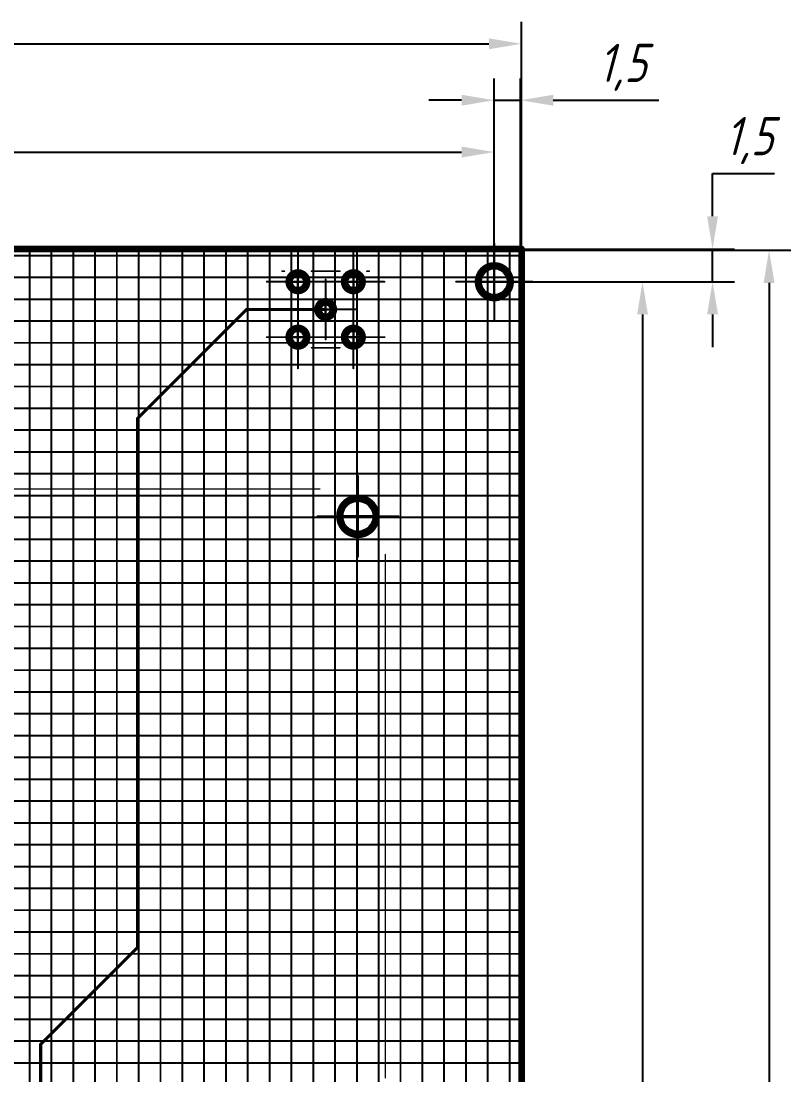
# Model space of a CAD drawing. Header units: millimetres. Extents: x 57 to 898, y 51 to 645.
# Drawn here: x 327.8 to 398.4, y 442.3 to 538.9 of the extents above; entities that cross this region are included whole.
import ezdxf

# ---------------------------------------------------------------- set-up
doc = ezdxf.new("R2010")
doc.units = ezdxf.units.MM
for name, color, linetype in [('Mechanical11', 56, 'Continuous'), ('Mechanical12', 56, 'Continuous'), ('Mechanical7', 56, 'Continuous'), ('Mechanical9', 56, 'Continuous')]:
    doc.layers.add(name, color=color, linetype=linetype)
doc.styles.add('GOST type A0', font='gost.TTF', dxfattribs={"oblique": 15, "height": 3.5})
doc.dimstyles.new('ГОСТ type A', dxfattribs={"dimtxt": 3.5, "dimasz": 3, "dimexe": 2, "dimexo": 0, "dimgap": 1, "dimtad": 1, "dimtoh": 1, "dimtxsty": 'GOST type A0', "dimcen": 0, "dimazin": 2, "dimtfac": 1, "dimtmove": 0, "dimatfit": 3, "dimfxl": 1, "dimarcsym": 0})

# ---------------------------------------------------------------- blocks, each defined once
blk = doc.blocks.new('*D82')
at = {"color": 0, "lineweight": -2, "transparency": 16777216}
for p, q in [((255.165, 515.023), (255.165, 528.912)), ((371.165, 515.023), (371.165, 528.912)), ((258.165, 526.912), (368.165, 526.912))]:
    blk.add_line(p, q, dxfattribs=at)
at = {"color": 0, "transparency": 16777216}
for points in [[(258.165, 527.412), (258.165, 526.412), (255.165, 526.912)], [(368.165, 527.412), (368.165, 526.412), (371.165, 526.912)]]:
    blk.add_solid(points, dxfattribs=at)
at = {"layer": 'Defpoints', "color": 0, "transparency": 16777216}
for p in [(371.165, 526.912), (255.165, 515.023), (371.165, 515.023)]:
    blk.add_point(p, dxfattribs=at)
at = {"color": 0, "transparency": 16777216, "insert": (313.165, 529.664), "char_height": 3.5, "attachment_point": 5, "style": 'GOST type A0'}
blk.add_mtext('115', dxfattribs=at)
blk = doc.blocks.new('*D83')
at = {"color": 0, "lineweight": -2, "transparency": 16777216}
for p, q in [((252.565, 517.873), (252.565, 538.832)), ((373.665, 518.023), (373.665, 538.832)), ((255.565, 536.832), (370.665, 536.832))]:
    blk.add_line(p, q, dxfattribs=at)
at = {"color": 0, "transparency": 16777216}
for points in [[(255.565, 537.332), (255.565, 536.332), (252.565, 536.832)], [(370.665, 537.332), (370.665, 536.332), (373.665, 536.832)]]:
    blk.add_solid(points, dxfattribs=at)
at = {"layer": 'Defpoints', "color": 0, "transparency": 16777216}
for p in [(373.665, 536.832), (252.565, 517.873), (373.665, 518.023)]:
    blk.add_point(p, dxfattribs=at)
at = {"color": 0, "transparency": 16777216, "insert": (313.772, 539.846), "char_height": 3.5, "attachment_point": 5, "style": 'GOST type A0'}
blk.add_mtext('120±0,1', dxfattribs=at)
blk = doc.blocks.new('*D84')
at = {"color": 0, "lineweight": -2, "transparency": 16777216}
for p, q in [((371.165, 515.023), (386.75, 515.023)), ((384.75, 512.023), (384.75, 343.023)), ((371.165, 340.023), (386.75, 340.023))]:
    blk.add_line(p, q, dxfattribs=at)
at = {"color": 0, "transparency": 16777216}
for points in [[(384.25, 512.023), (385.25, 512.023), (384.75, 515.023)], [(384.25, 343.023), (385.25, 343.023), (384.75, 340.023)]]:
    blk.add_solid(points, dxfattribs=at)
at = {"layer": 'Defpoints', "color": 0, "transparency": 16777216}
for p in [(371.165, 515.023), (371.165, 340.023), (384.75, 340.023)]:
    blk.add_point(p, dxfattribs=at)
at = {"color": 0, "transparency": 16777216, "insert": (381.999, 427.523), "char_height": 3.5, "attachment_point": 5, "rotation": 90, "style": 'GOST type A0'}
blk.add_mtext('175', dxfattribs=at)
blk = doc.blocks.new('*D85')
at = {"color": 0, "lineweight": -2, "transparency": 16777216}
for p, q in [((371.165, 515.023), (371.165, 533.66)), ((373.565, 515.023), (373.565, 533.66)), ((368.165, 531.66), (365.165, 531.66)), ((371.165, 531.66), (373.565, 531.66)), ((376.565, 531.66), (386.253, 531.66))]:
    blk.add_line(p, q, dxfattribs=at)
at = {"color": 0, "transparency": 16777216}
for points in [[(368.165, 532.16), (368.165, 531.16), (371.165, 531.66)], [(376.565, 532.16), (376.565, 531.16), (373.565, 531.66)]]:
    blk.add_solid(points, dxfattribs=at)
at = {"layer": 'Defpoints', "color": 0, "transparency": 16777216}
for p in [(373.565, 531.66), (371.165, 515.023), (373.565, 515.023)]:
    blk.add_point(p, dxfattribs=at)
at = {"color": 0, "transparency": 16777216, "insert": (382.909, 534.674), "char_height": 3.5, "attachment_point": 5, "style": 'GOST type A0'}
blk.add_mtext('1,5', dxfattribs=at)
blk = doc.blocks.new('*D86')
at = {"color": 0, "lineweight": -2, "transparency": 16777216}
for p, q in [((373.52, 517.923), (398.352, 517.923)), ((396.352, 514.923), (396.352, 340.423)), ((373.665, 337.423), (398.352, 337.423))]:
    blk.add_line(p, q, dxfattribs=at)
at = {"color": 0, "transparency": 16777216}
for points in [[(395.852, 514.923), (396.852, 514.923), (396.352, 517.923)], [(395.852, 340.423), (396.852, 340.423), (396.352, 337.423)]]:
    blk.add_solid(points, dxfattribs=at)
at = {"layer": 'Defpoints', "color": 0, "transparency": 16777216}
for p in [(373.52, 517.923), (373.665, 337.423), (396.352, 337.423)]:
    blk.add_point(p, dxfattribs=at)
at = {"color": 0, "transparency": 16777216, "insert": (393.338, 427.673), "char_height": 3.5, "attachment_point": 5, "rotation": 90, "style": 'GOST type A0'}
blk.add_mtext('180±0,1', dxfattribs=at)
blk = doc.blocks.new('*D87')
at = {"color": 0, "lineweight": -2, "transparency": 16777216}
for p, q in [((391.17, 521.023), (391.17, 524.949)), ((391.17, 524.949), (396.858, 524.949)), ((371.165, 518.023), (393.17, 518.023)), ((391.17, 515.023), (391.17, 518.023)), ((371.165, 515.023), (393.17, 515.023)), ((391.17, 512.023), (391.17, 509.023))]:
    blk.add_line(p, q, dxfattribs=at)
at = {"color": 0, "transparency": 16777216}
for points in [[(390.67, 521.023), (391.67, 521.023), (391.17, 518.023)], [(390.67, 512.023), (391.67, 512.023), (391.17, 515.023)]]:
    blk.add_solid(points, dxfattribs=at)
at = {"layer": 'Defpoints', "color": 0, "transparency": 16777216}
for p in [(371.165, 518.023), (391.17, 518.023), (371.165, 515.023)]:
    blk.add_point(p, dxfattribs=at)
at = {"color": 0, "transparency": 16777216, "insert": (394.514, 527.963), "char_height": 3.5, "attachment_point": 5, "style": 'GOST type A0'}
blk.add_mtext('1,5', dxfattribs=at)

msp = doc.modelspace()

# ---------------------------------------------------------------- linework, layer by layer
at = {"layer": 'Mechanical11', "color": 7}
for p, q in [((371.165, 515.023), (371.165, 516.234)), ((371.165, 516.234), (371.478, 516.192)), ((371.478, 516.192), (371.77, 516.072)), ((371.77, 516.072), (372.021, 515.879)), ((372.021, 515.879), (372.213, 515.628)), ((352.604, 515.023), (352.647, 515.238)), ((352.647, 514.809), (352.604, 515.023)), ((352.604, 515.023), (353.165, 515.023)), ((353.165, 515.023), (352.604, 515.023)), ((352.647, 515.238), (352.768, 515.42)), ((352.768, 515.42), (352.95, 515.541)), ((352.95, 515.541), (353.165, 515.584)), ((353.165, 515.584), (353.165, 515.023)), ((353.165, 515.023), (353.165, 514.463)), ((357.684, 515.023), (357.727, 515.238)), ((357.727, 514.809), (357.684, 515.023)), ((357.684, 515.023), (358.245, 515.023)), ((358.245, 515.023), (357.684, 515.023)), ((357.727, 515.238), (357.848, 515.42)), ((357.848, 515.42), (358.03, 515.541)), ((358.03, 515.541), (358.245, 515.584)), ((358.245, 515.584), (358.245, 515.023)), ((358.245, 515.023), (358.245, 514.463)), ((371.165, 515.023), (372.375, 515.023)), ((371.165, 513.813), (371.165, 515.023)), ((372.375, 515.023), (371.165, 515.023)), ((372.213, 515.628), (372.334, 515.337)), ((372.334, 515.337), (372.375, 515.023)), ((372.375, 515.023), (372.334, 514.71)), ((352.768, 514.627), (352.647, 514.809)), ((352.95, 514.505), (352.768, 514.627)), ((353.165, 514.463), (352.95, 514.505)), ((357.848, 514.627), (357.727, 514.809)), ((358.03, 514.505), (357.848, 514.627)), ((358.245, 514.463), (358.03, 514.505)), ((371.77, 513.975), (371.478, 513.854)), ((372.021, 514.167), (371.77, 513.975)), ((372.213, 514.418), (372.021, 514.167)), ((372.334, 514.71), (372.213, 514.418)), ((355.38, 512.808), (355.529, 512.907)), ((355.529, 512.907), (355.705, 512.942)), ((355.705, 512.942), (355.705, 512.483)), ((355.705, 512.483), (355.705, 512.942)), ((355.705, 512.942), (355.88, 512.907)), ((355.88, 512.907), (356.029, 512.808)), ((371.478, 513.854), (371.165, 513.813)), ((355.246, 512.483), (355.281, 512.659)), ((355.281, 512.308), (355.246, 512.483)), ((355.246, 512.483), (355.705, 512.483)), ((355.705, 512.483), (355.246, 512.483)), ((355.281, 512.659), (355.38, 512.808)), ((355.38, 512.159), (355.281, 512.308)), ((355.529, 512.059), (355.38, 512.159)), ((355.705, 512.025), (355.529, 512.059)), ((355.705, 512.483), (355.705, 512.025)), ((356.164, 512.483), (355.705, 512.483)), ((356.029, 512.808), (356.129, 512.659)), ((356.129, 512.659), (356.164, 512.483)), ((352.604, 509.943), (352.647, 510.158)), ((352.647, 510.158), (352.768, 510.34)), ((352.768, 510.34), (352.95, 510.461)), ((352.95, 510.461), (353.165, 510.504)), ((353.165, 510.504), (353.165, 509.943)), ((357.684, 509.943), (357.727, 510.158)), ((357.727, 510.158), (357.848, 510.34)), ((357.848, 510.34), (358.03, 510.461)), ((358.03, 510.461), (358.245, 510.504)), ((358.245, 510.504), (358.245, 509.943)), ((352.647, 509.729), (352.604, 509.943)), ((352.604, 509.943), (353.165, 509.943)), ((353.165, 509.943), (352.604, 509.943)), ((352.768, 509.547), (352.647, 509.729)), ((352.95, 509.425), (352.768, 509.547)), ((353.165, 509.383), (352.95, 509.425)), ((353.165, 509.943), (353.165, 509.383)), ((357.727, 509.729), (357.684, 509.943)), ((357.684, 509.943), (358.245, 509.943)), ((358.245, 509.943), (357.684, 509.943)), ((357.848, 509.547), (357.727, 509.729)), ((358.03, 509.425), (357.848, 509.547)), ((358.245, 509.383), (358.03, 509.425)), ((358.245, 509.943), (358.245, 509.383)), ((357.666, 494.522), (357.959, 494.746)), ((357.959, 494.746), (358.299, 494.887)), ((358.299, 494.887), (358.665, 494.935)), ((358.665, 494.935), (358.665, 493.523)), ((357.253, 493.523), (357.301, 493.889)), ((357.301, 493.889), (357.442, 494.229)), ((357.442, 494.229), (357.666, 494.522)), ((358.665, 493.523), (357.253, 493.523))]:
    msp.add_line(p, q, dxfattribs=at)
at = {"layer": 'Mechanical12', "color": 7}
for p, q in [((370.117, 515.628), (370.309, 515.879)), ((370.309, 515.879), (370.56, 516.072)), ((370.56, 516.072), (370.851, 516.192)), ((370.851, 516.192), (371.165, 516.234)), ((371.165, 516.234), (371.165, 515.023)), ((353.165, 515.023), (353.165, 515.584)), ((353.165, 515.584), (353.379, 515.541)), ((353.165, 514.463), (353.165, 515.023)), ((353.165, 515.023), (353.726, 515.023)), ((353.726, 515.023), (353.165, 515.023)), ((353.379, 515.541), (353.561, 515.42)), ((353.561, 515.42), (353.683, 515.238)), ((353.683, 515.238), (353.726, 515.023)), ((353.726, 515.023), (353.683, 514.809)), ((358.245, 515.023), (358.245, 515.584)), ((358.245, 515.584), (358.459, 515.541)), ((358.245, 514.463), (358.245, 515.023)), ((358.245, 515.023), (358.806, 515.023)), ((358.806, 515.023), (358.245, 515.023)), ((358.459, 515.541), (358.641, 515.42)), ((358.641, 515.42), (358.763, 515.238)), ((358.763, 515.238), (358.806, 515.023)), ((358.806, 515.023), (358.763, 514.809)), ((369.954, 515.023), (369.996, 515.337)), ((369.954, 515.023), (371.165, 515.023)), ((369.996, 514.71), (369.954, 515.023)), ((371.165, 515.023), (369.954, 515.023)), ((369.996, 515.337), (370.117, 515.628)), ((371.165, 515.023), (371.165, 513.813)), ((353.379, 514.505), (353.165, 514.463)), ((353.561, 514.627), (353.379, 514.505)), ((353.683, 514.809), (353.561, 514.627)), ((358.459, 514.505), (358.245, 514.463)), ((358.641, 514.627), (358.459, 514.505)), ((358.763, 514.809), (358.641, 514.627)), ((370.117, 514.418), (369.996, 514.71)), ((370.309, 514.167), (370.117, 514.418)), ((370.56, 513.975), (370.309, 514.167)), ((370.851, 513.854), (370.56, 513.975)), ((371.165, 513.813), (370.851, 513.854)), ((355.705, 512.025), (355.705, 512.483)), ((355.705, 512.483), (356.164, 512.483)), ((355.88, 512.059), (355.705, 512.025)), ((356.029, 512.159), (355.88, 512.059)), ((356.129, 512.308), (356.029, 512.159)), ((356.164, 512.483), (356.129, 512.308)), ((353.165, 509.943), (353.165, 510.504)), ((353.165, 510.504), (353.379, 510.461)), ((353.379, 510.461), (353.561, 510.34)), ((353.561, 510.34), (353.683, 510.158)), ((353.683, 510.158), (353.726, 509.943)), ((358.245, 509.943), (358.245, 510.504)), ((358.245, 510.504), (358.459, 510.461)), ((358.459, 510.461), (358.641, 510.34)), ((358.641, 510.34), (358.763, 510.158)), ((358.763, 510.158), (358.806, 509.943)), ((353.165, 509.383), (353.165, 509.943)), ((353.165, 509.943), (353.726, 509.943)), ((353.726, 509.943), (353.165, 509.943)), ((353.379, 509.425), (353.165, 509.383)), ((353.561, 509.547), (353.379, 509.425)), ((353.683, 509.729), (353.561, 509.547)), ((353.726, 509.943), (353.683, 509.729)), ((358.245, 509.383), (358.245, 509.943)), ((358.245, 509.943), (358.806, 509.943)), ((358.806, 509.943), (358.245, 509.943)), ((358.459, 509.425), (358.245, 509.383)), ((358.641, 509.547), (358.459, 509.425)), ((358.763, 509.729), (358.641, 509.547)), ((358.806, 509.943), (358.763, 509.729)), ((358.665, 493.523), (358.665, 494.935)), ((358.665, 494.935), (359.03, 494.887)), ((359.03, 494.887), (359.371, 494.746)), ((359.371, 494.746), (359.663, 494.522)), ((359.663, 494.522), (359.888, 494.229)), ((359.888, 494.229), (360.029, 493.889)), ((360.029, 493.889), (360.077, 493.523)), ((357.253, 493.523), (358.665, 493.523)), ((357.301, 493.158), (357.253, 493.523)), ((357.442, 492.817), (357.301, 493.158)), ((357.666, 492.525), (357.442, 492.817)), ((358.665, 492.111), (358.665, 493.523)), ((358.665, 493.523), (360.077, 493.523)), ((358.665, 493.523), (358.665, 492.111)), ((360.077, 493.523), (358.665, 493.523)), ((359.888, 492.817), (359.663, 492.525)), ((360.029, 493.158), (359.888, 492.817)), ((360.077, 493.523), (360.029, 493.158)), ((357.959, 492.3), (357.666, 492.525)), ((358.299, 492.159), (357.959, 492.3)), ((358.665, 492.111), (358.299, 492.159)), ((359.03, 492.159), (358.665, 492.111)), ((359.371, 492.3), (359.03, 492.159)), ((359.663, 492.525), (359.371, 492.3))]:
    msp.add_line(p, q, dxfattribs=at)
for points, const_width in [([(252.565, 518.023), (373.665, 518.023)], 0.6), ([(252.565, 518.023), (373.665, 518.023)], 0.6), ([(252.565, 518.023), (373.665, 518.023)], 0.6), ([(252.565, 518.023), (373.665, 518.023)], 0.6), ([(373.665, 337.423), (373.665, 518.023)], 0.6), ([(373.665, 337.423), (373.665, 518.023)], 0.6), ([(373.665, 337.423), (373.665, 518.023)], 0.6), ([(373.665, 337.423), (373.665, 518.023)], 0.6), ([(351.717, 515.989), (351.92, 515.989)], 0.152), ([(354.409, 515.989), (357, 515.989)], 0.152), ([(359.489, 515.989), (359.693, 515.989)], 0.152), ([(338.468, 502.498), (348.453, 512.483)], 0.29), ([(348.453, 512.483), (355.705, 512.483)], 0.29), ([(354.409, 508.978), (357, 508.978)], 0.152), ([(338.468, 454.009), (338.468, 502.498)], 0.29), ([(269.165, 496.023), (355.165, 496.023)], 0.127), ([(361.165, 442.023), (361.165, 490.023)], 0.127), ([(329.578, 445.119), (338.468, 454.009)], 0.29), ([(329.578, 430.819), (329.578, 445.119)], 0.29)]:
    msp.add_lwpolyline(points, dxfattribs=dict(at, const_width=const_width))
for points, const_width in [([(373.515, 518.023, 1), (373.815, 518.023, 1)], 0.3), ([(373.515, 518.023, 1), (373.815, 518.023, 1)], 0.3), ([(373.515, 518.023, 1), (373.815, 518.023, 1)], 0.3), ([(373.515, 518.023, 1), (373.815, 518.023, 1)], 0.3), ([(373.515, 518.023, 1), (373.815, 518.023, 1)], 0.3), ([(373.515, 518.023, 1), (373.815, 518.023, 1)], 0.3), ([(373.515, 518.023, 1), (373.815, 518.023, 1)], 0.3), ([(373.515, 518.023, 1), (373.815, 518.023, 1)], 0.3), ([(372.665, 515.023, 1), (369.665, 515.023, 1)], 0.6), ([(372.665, 515.023, 1), (369.665, 515.023, 1)], 0.6), ([(351.679, 515.989, 1), (351.755, 515.989, 1)], 0.0762), ([(351.882, 515.989, 1), (351.958, 515.989, 1)], 0.0762), ([(354.015, 515.023, 1), (352.315, 515.023, 1)], 0.6), ([(354.015, 515.023, 1), (352.315, 515.023, 1)], 0.6), ([(354.371, 515.989, 1), (354.447, 515.989, 1)], 0.0762), ([(356.962, 515.989, 1), (357.038, 515.989, 1)], 0.0762), ([(359.095, 515.023, 1), (357.395, 515.023, 1)], 0.6), ([(359.095, 515.023, 1), (357.395, 515.023, 1)], 0.6), ([(359.451, 515.989, 1), (359.527, 515.989, 1)], 0.0762), ([(359.654, 515.989, 1), (359.731, 515.989, 1)], 0.0762), ([(352.165, 515.023, 1), (352.465, 515.023, 1)], 0.3), ([(352.165, 515.023, 1), (352.465, 515.023, 1)], 0.3), ([(353.865, 515.023, 1), (354.165, 515.023, 1)], 0.3), ([(353.865, 515.023, 1), (354.165, 515.023, 1)], 0.3), ([(357.245, 515.023, 1), (357.545, 515.023, 1)], 0.3), ([(357.245, 515.023, 1), (357.545, 515.023, 1)], 0.3), ([(358.945, 515.023, 1), (359.245, 515.023, 1)], 0.3), ([(358.945, 515.023, 1), (359.245, 515.023, 1)], 0.3), ([(369.515, 515.023, 1), (369.815, 515.023, 1)], 0.3), ([(369.515, 515.023, 1), (369.815, 515.023, 1)], 0.3), ([(372.515, 515.023, 1), (372.815, 515.023, 1)], 0.3), ([(372.515, 515.023, 1), (372.815, 515.023, 1)], 0.3), ([(356.455, 512.483, 1), (354.955, 512.483, 1)], 0.6), ([(356.455, 512.483, 1), (354.955, 512.483, 1)], 0.6), ([(348.38, 512.483, 1), (348.525, 512.483, 1)], 0.145), ([(348.38, 512.483, 1), (348.525, 512.483, 1)], 0.145), ([(354.805, 512.483, 1), (355.105, 512.483, 1)], 0.3), ([(354.805, 512.483, 1), (355.105, 512.483, 1)], 0.3), ([(355.632, 512.483, 1), (355.777, 512.483, 1)], 0.145), ([(356.305, 512.483, 1), (356.605, 512.483, 1)], 0.3), ([(356.305, 512.483, 1), (356.605, 512.483, 1)], 0.3), ([(354.015, 509.943, 1), (352.315, 509.943, 1)], 0.6), ([(354.015, 509.943, 1), (352.315, 509.943, 1)], 0.6), ([(359.095, 509.943, 1), (357.395, 509.943, 1)], 0.6), ([(359.095, 509.943, 1), (357.395, 509.943, 1)], 0.6), ([(352.165, 509.943, 1), (352.465, 509.943, 1)], 0.3), ([(352.165, 509.943, 1), (352.465, 509.943, 1)], 0.3), ([(353.865, 509.943, 1), (354.165, 509.943, 1)], 0.3), ([(353.865, 509.943, 1), (354.165, 509.943, 1)], 0.3), ([(357.245, 509.943, 1), (357.545, 509.943, 1)], 0.3), ([(357.245, 509.943, 1), (357.545, 509.943, 1)], 0.3), ([(358.945, 509.943, 1), (359.245, 509.943, 1)], 0.3), ([(358.945, 509.943, 1), (359.245, 509.943, 1)], 0.3), ([(354.371, 508.978, 1), (354.447, 508.978, 1)], 0.0762), ([(356.962, 508.978, 1), (357.038, 508.978, 1)], 0.0762), ([(338.395, 502.498, 1), (338.54, 502.498, 1)], 0.145), ([(338.395, 502.498, 1), (338.54, 502.498, 1)], 0.145), ([(355.133, 496.023, 1), (355.196, 496.023, 1)], 0.0635), ([(360.365, 493.523, 1), (356.965, 493.523, 1)], 0.6), ([(360.365, 493.523, 1), (356.965, 493.523, 1)], 0.6), ([(356.815, 493.523, 1), (357.115, 493.523, 1)], 0.3), ([(356.815, 493.523, 1), (357.115, 493.523, 1)], 0.3), ([(360.215, 493.523, 1), (360.515, 493.523, 1)], 0.3), ([(360.215, 493.523, 1), (360.515, 493.523, 1)], 0.3), ([(361.133, 490.023, 1), (361.196, 490.023, 1)], 0.0635), ([(338.395, 454.009, 1), (338.54, 454.009, 1)], 0.145), ([(338.395, 454.009, 1), (338.54, 454.009, 1)], 0.145), ([(329.505, 445.119, 1), (329.65, 445.119, 1)], 0.145), ([(329.505, 445.119, 1), (329.65, 445.119, 1)], 0.145)]:
    msp.add_lwpolyline(points, format="xyb", close=True, dxfattribs=dict(at, const_width=const_width))
at = {"layer": 'Mechanical7', "color": 7, "const_width": 0.18}
for points in [[(353.165, 512.173), (353.165, 517.873)], [(358.245, 512.173), (358.245, 517.873)], [(371.165, 511.523), (371.165, 518.523)], [(371.165, 511.823), (371.165, 518.223)], [(353.165, 512.473), (353.165, 517.573)], [(358.245, 512.473), (358.245, 517.573)], [(350.315, 515.023), (356.015, 515.023)], [(350.615, 515.023), (355.715, 515.023)], [(355.395, 515.023), (361.095, 515.023)], [(355.695, 515.023), (360.795, 515.023)], [(355.705, 509.733), (355.705, 515.233)], [(355.705, 510.033), (355.705, 514.933)], [(367.665, 515.023), (374.665, 515.023)], [(367.965, 515.023), (374.365, 515.023)], [(352.955, 512.483), (358.455, 512.483)], [(353.165, 507.093), (353.165, 512.793)], [(353.165, 507.393), (353.165, 512.493)], [(353.255, 512.483), (358.155, 512.483)], [(358.245, 507.093), (358.245, 512.793)], [(358.245, 507.393), (358.245, 512.493)], [(350.315, 509.943), (356.015, 509.943)], [(350.615, 509.943), (355.715, 509.943)], [(355.395, 509.943), (361.095, 509.943)], [(355.695, 509.943), (360.795, 509.943)], [(358.665, 489.823), (358.665, 497.223)], [(358.665, 490.123), (358.665, 496.923)], [(354.965, 493.523), (362.365, 493.523)], [(355.265, 493.523), (362.065, 493.523)]]:
    msp.add_lwpolyline(points, dxfattribs=at)
at = {"layer": 'Mechanical7', "color": 7, "const_width": 0.09}
for points in [[(353.12, 517.873, 1), (353.21, 517.873, 1)], [(358.2, 517.873, 1), (358.29, 517.873, 1)], [(371.12, 518.523, 1), (371.21, 518.523, 1)], [(371.12, 518.223, 1), (371.21, 518.223, 1)], [(353.12, 517.573, 1), (353.21, 517.573, 1)], [(358.2, 517.573, 1), (358.29, 517.573, 1)], [(350.27, 515.023, 1), (350.36, 515.023, 1)], [(350.57, 515.023, 1), (350.66, 515.023, 1)], [(355.35, 515.023, 1), (355.44, 515.023, 1)], [(355.65, 515.023, 1), (355.74, 515.023, 1)], [(355.66, 515.233, 1), (355.75, 515.233, 1)], [(355.66, 514.933, 1), (355.75, 514.933, 1)], [(355.67, 515.023, 1), (355.76, 515.023, 1)], [(355.97, 515.023, 1), (356.06, 515.023, 1)], [(360.75, 515.023, 1), (360.84, 515.023, 1)], [(361.05, 515.023, 1), (361.14, 515.023, 1)], [(367.62, 515.023, 1), (367.71, 515.023, 1)], [(367.92, 515.023, 1), (368.01, 515.023, 1)], [(374.32, 515.023, 1), (374.41, 515.023, 1)], [(374.62, 515.023, 1), (374.71, 515.023, 1)], [(352.91, 512.483, 1), (353, 512.483, 1)], [(353.12, 512.793, 1), (353.21, 512.793, 1)], [(353.12, 512.493, 1), (353.21, 512.493, 1)], [(353.12, 512.473, 1), (353.21, 512.473, 1)], [(353.12, 512.173, 1), (353.21, 512.173, 1)], [(353.21, 512.483, 1), (353.3, 512.483, 1)], [(358.11, 512.483, 1), (358.2, 512.483, 1)], [(358.2, 512.793, 1), (358.29, 512.793, 1)], [(358.2, 512.493, 1), (358.29, 512.493, 1)], [(358.2, 512.473, 1), (358.29, 512.473, 1)], [(358.2, 512.173, 1), (358.29, 512.173, 1)], [(358.41, 512.483, 1), (358.5, 512.483, 1)], [(371.12, 511.823, 1), (371.21, 511.823, 1)], [(371.12, 511.523, 1), (371.21, 511.523, 1)], [(350.27, 509.943, 1), (350.36, 509.943, 1)], [(350.57, 509.943, 1), (350.66, 509.943, 1)], [(355.35, 509.943, 1), (355.44, 509.943, 1)], [(355.65, 509.943, 1), (355.74, 509.943, 1)], [(355.66, 510.033, 1), (355.75, 510.033, 1)], [(355.67, 509.943, 1), (355.76, 509.943, 1)], [(355.97, 509.943, 1), (356.06, 509.943, 1)], [(360.75, 509.943, 1), (360.84, 509.943, 1)], [(361.05, 509.943, 1), (361.14, 509.943, 1)], [(355.66, 509.733, 1), (355.75, 509.733, 1)], [(353.12, 507.393, 1), (353.21, 507.393, 1)], [(353.12, 507.093, 1), (353.21, 507.093, 1)], [(358.2, 507.393, 1), (358.29, 507.393, 1)], [(358.2, 507.093, 1), (358.29, 507.093, 1)], [(358.62, 497.223, 1), (358.71, 497.223, 1)], [(358.62, 496.923, 1), (358.71, 496.923, 1)], [(354.92, 493.523, 1), (355.01, 493.523, 1)], [(355.22, 493.523, 1), (355.31, 493.523, 1)], [(362.02, 493.523, 1), (362.11, 493.523, 1)], [(362.32, 493.523, 1), (362.41, 493.523, 1)], [(358.62, 490.123, 1), (358.71, 490.123, 1)], [(358.62, 489.823, 1), (358.71, 489.823, 1)]]:
    msp.add_lwpolyline(points, format="xyb", close=True, dxfattribs=at)
at = {"layer": 'Mechanical9', "color": 7, "const_width": 0.18}
for points in [[(252.565, 518.023), (373.665, 518.023)], [(328.565, 337.423), (328.565, 518.023)], [(330.565, 337.423), (330.565, 518.023)], [(332.565, 337.423), (332.565, 518.023)], [(334.565, 337.423), (334.565, 518.023)], [(336.565, 337.423), (336.565, 518.023)], [(338.565, 337.423), (338.565, 518.023)], [(340.565, 337.423), (340.565, 518.023)], [(342.565, 337.423), (342.565, 518.023)], [(344.565, 337.423), (344.565, 518.023)], [(346.565, 337.423), (346.565, 518.023)], [(348.565, 337.423), (348.565, 518.023)], [(350.565, 337.423), (350.565, 518.023)], [(352.565, 337.423), (352.565, 518.023)], [(354.565, 337.423), (354.565, 518.023)], [(356.565, 337.423), (356.565, 518.023)], [(358.565, 337.423), (358.565, 518.023)], [(360.565, 337.423), (360.565, 518.023)], [(362.565, 337.423), (362.565, 518.023)], [(364.565, 337.423), (364.565, 518.023)], [(366.565, 337.423), (366.565, 518.023)], [(368.565, 337.423), (368.565, 518.023)], [(370.565, 337.423), (370.565, 518.023)], [(372.565, 337.423), (372.565, 518.023)], [(373.665, 337.423), (373.665, 518.023)], [(252.565, 517.423), (373.665, 517.423)], [(252.565, 515.423), (373.665, 515.423)], [(252.565, 513.423), (373.665, 513.423)], [(252.565, 511.423), (373.665, 511.423)], [(252.565, 509.423), (373.665, 509.423)], [(252.565, 507.423), (373.665, 507.423)], [(252.565, 505.423), (373.665, 505.423)], [(252.565, 503.423), (373.665, 503.423)], [(252.565, 501.423), (373.665, 501.423)], [(252.565, 499.423), (373.665, 499.423)], [(252.565, 497.423), (373.665, 497.423)], [(252.565, 495.423), (373.665, 495.423)], [(252.565, 493.423), (373.665, 493.423)], [(252.565, 491.423), (373.665, 491.423)], [(252.565, 489.423), (373.665, 489.423)], [(252.565, 487.423), (373.665, 487.423)], [(252.565, 485.423), (373.665, 485.423)], [(252.565, 483.423), (373.665, 483.423)], [(252.565, 481.423), (373.665, 481.423)], [(252.565, 479.423), (373.665, 479.423)], [(252.565, 477.423), (373.665, 477.423)], [(252.565, 475.423), (373.665, 475.423)], [(252.565, 473.423), (373.665, 473.423)], [(252.565, 471.423), (373.665, 471.423)], [(252.565, 469.423), (373.665, 469.423)], [(252.565, 467.423), (373.665, 467.423)], [(252.565, 465.423), (373.665, 465.423)], [(252.565, 463.423), (373.665, 463.423)], [(252.565, 461.423), (373.665, 461.423)], [(252.565, 459.423), (373.665, 459.423)], [(252.565, 457.423), (373.665, 457.423)], [(252.565, 455.423), (373.665, 455.423)], [(252.565, 453.423), (373.665, 453.423)], [(252.565, 451.423), (373.665, 451.423)], [(252.565, 449.423), (373.665, 449.423)], [(252.565, 447.423), (373.665, 447.423)], [(252.565, 445.423), (373.665, 445.423)], [(252.565, 443.423), (373.665, 443.423)]]:
    msp.add_lwpolyline(points, dxfattribs=at)
at = {"layer": 'Mechanical9', "color": 7, "const_width": 0.09}
for points in [[(328.52, 518.023, 1), (328.61, 518.023, 1)], [(330.52, 518.023, 1), (330.61, 518.023, 1)], [(332.52, 518.023, 1), (332.61, 518.023, 1)], [(334.52, 518.023, 1), (334.61, 518.023, 1)], [(336.52, 518.023, 1), (336.61, 518.023, 1)], [(338.52, 518.023, 1), (338.61, 518.023, 1)], [(340.52, 518.023, 1), (340.61, 518.023, 1)], [(342.52, 518.023, 1), (342.61, 518.023, 1)], [(344.52, 518.023, 1), (344.61, 518.023, 1)], [(346.52, 518.023, 1), (346.61, 518.023, 1)], [(348.52, 518.023, 1), (348.61, 518.023, 1)], [(350.52, 518.023, 1), (350.61, 518.023, 1)], [(352.52, 518.023, 1), (352.61, 518.023, 1)], [(354.52, 518.023, 1), (354.61, 518.023, 1)], [(356.52, 518.023, 1), (356.61, 518.023, 1)], [(358.52, 518.023, 1), (358.61, 518.023, 1)], [(360.52, 518.023, 1), (360.61, 518.023, 1)], [(362.52, 518.023, 1), (362.61, 518.023, 1)], [(364.52, 518.023, 1), (364.61, 518.023, 1)], [(366.52, 518.023, 1), (366.61, 518.023, 1)], [(368.52, 518.023, 1), (368.61, 518.023, 1)], [(370.52, 518.023, 1), (370.61, 518.023, 1)], [(372.52, 518.023, 1), (372.61, 518.023, 1)], [(373.62, 518.023, 1), (373.71, 518.023, 1)], [(373.62, 518.023, 1), (373.71, 518.023, 1)], [(373.62, 517.423, 1), (373.71, 517.423, 1)], [(373.62, 515.423, 1), (373.71, 515.423, 1)], [(373.62, 513.423, 1), (373.71, 513.423, 1)], [(373.62, 511.423, 1), (373.71, 511.423, 1)], [(373.62, 509.423, 1), (373.71, 509.423, 1)], [(373.62, 507.423, 1), (373.71, 507.423, 1)], [(373.62, 505.423, 1), (373.71, 505.423, 1)], [(373.62, 503.423, 1), (373.71, 503.423, 1)], [(373.62, 501.423, 1), (373.71, 501.423, 1)], [(373.62, 499.423, 1), (373.71, 499.423, 1)], [(373.62, 497.423, 1), (373.71, 497.423, 1)], [(373.62, 495.423, 1), (373.71, 495.423, 1)], [(373.62, 493.423, 1), (373.71, 493.423, 1)], [(373.62, 491.423, 1), (373.71, 491.423, 1)], [(373.62, 489.423, 1), (373.71, 489.423, 1)], [(373.62, 487.423, 1), (373.71, 487.423, 1)], [(373.62, 485.423, 1), (373.71, 485.423, 1)], [(373.62, 483.423, 1), (373.71, 483.423, 1)], [(373.62, 481.423, 1), (373.71, 481.423, 1)], [(373.62, 479.423, 1), (373.71, 479.423, 1)], [(373.62, 477.423, 1), (373.71, 477.423, 1)], [(373.62, 475.423, 1), (373.71, 475.423, 1)], [(373.62, 473.423, 1), (373.71, 473.423, 1)], [(373.62, 471.423, 1), (373.71, 471.423, 1)], [(373.62, 469.423, 1), (373.71, 469.423, 1)], [(373.62, 467.423, 1), (373.71, 467.423, 1)], [(373.62, 465.423, 1), (373.71, 465.423, 1)], [(373.62, 463.423, 1), (373.71, 463.423, 1)], [(373.62, 461.423, 1), (373.71, 461.423, 1)], [(373.62, 459.423, 1), (373.71, 459.423, 1)], [(373.62, 457.423, 1), (373.71, 457.423, 1)], [(373.62, 455.423, 1), (373.71, 455.423, 1)], [(373.62, 453.423, 1), (373.71, 453.423, 1)], [(373.62, 451.423, 1), (373.71, 451.423, 1)], [(373.62, 449.423, 1), (373.71, 449.423, 1)], [(373.62, 447.423, 1), (373.71, 447.423, 1)], [(373.62, 445.423, 1), (373.71, 445.423, 1)], [(373.62, 443.423, 1), (373.71, 443.423, 1)]]:
    msp.add_lwpolyline(points, format="xyb", close=True, dxfattribs=at)
at = {"layer": 'Mechanical9', "color": 7}
for centre, start, end in [((371.065, 517.923), 0, 180), ((371.065, 517.923), 180, 0), ((373.565, 517.923), 0, 180), ((373.565, 517.923), 0, 180), ((373.565, 517.923), 180, 0), ((373.565, 517.923), 180, 0), ((371.165, 515.023), 0, 180), ((371.165, 515.023), 0, 180), ((371.165, 515.023), 0, 180), ((371.165, 515.023), 0, 180), ((371.165, 515.023), 180, 0), ((371.165, 515.023), 180, 0), ((371.165, 515.023), 180, 0), ((371.165, 515.023), 180, 0), ((373.565, 515.023), 0, 180), ((373.565, 515.023), 180, 0)]:
    msp.add_arc(centre, 0.045, start, end, dxfattribs=at)

# ---------------------------------------------------------------- dimensions: what is measured, and where the dimension line sits
dim = msp.add_linear_dim(base=(373.665, 536.832), p1=(252.565, 517.873), p2=(373.665, 518.023), text='120±0,1', dimstyle='ГОСТ type A')
dim.commit()
dim.dimension.update_dxf_attribs({"geometry": '*D83', "text_midpoint": (313.772, 536.832), "dimtype": 160})
for base, p1, p2, text, picture, middle in [((373.565, 531.66), (371.165, 515.023), (373.565, 515.023), '1,5', '*D85', (382.909, 534.674)), ((371.165, 526.912), (255.165, 515.023), (371.165, 515.023), '115', '*D82', (313.165, 529.664))]:
    dim = msp.add_linear_dim(base=base, p1=p1, p2=p2, text=text, dimstyle='ГОСТ type A')
    dim.commit()
    dim.dimension.update_dxf_attribs({"geometry": picture, "text_midpoint": middle})
dim = msp.add_linear_dim(base=(391.17, 518.023), p1=(371.165, 515.023), p2=(371.165, 518.023), angle=90, text='1,5', dimstyle='ГОСТ type A')
dim.commit()
dim.dimension.update_dxf_attribs({"geometry": '*D87', "text_midpoint": (394.514, 524.949), "dimtype": 160})
dim = msp.add_linear_dim(base=(396.352, 337.423), p1=(373.52, 517.923), p2=(373.665, 337.423), angle=90, text='180±0,1', dimstyle='ГОСТ type A')
dim.commit()
dim.dimension.update_dxf_attribs({"geometry": '*D86', "text_midpoint": (393.338, 427.673)})
dim = msp.add_linear_dim(base=(384.75, 340.023), p1=(371.165, 515.023), p2=(371.165, 340.023), angle=90, dimstyle='ГОСТ type A')
dim.commit()
dim.dimension.update_dxf_attribs({"geometry": '*D84', "text_midpoint": (381.999, 427.523)})

doc.saveas('drawing.dxf')
